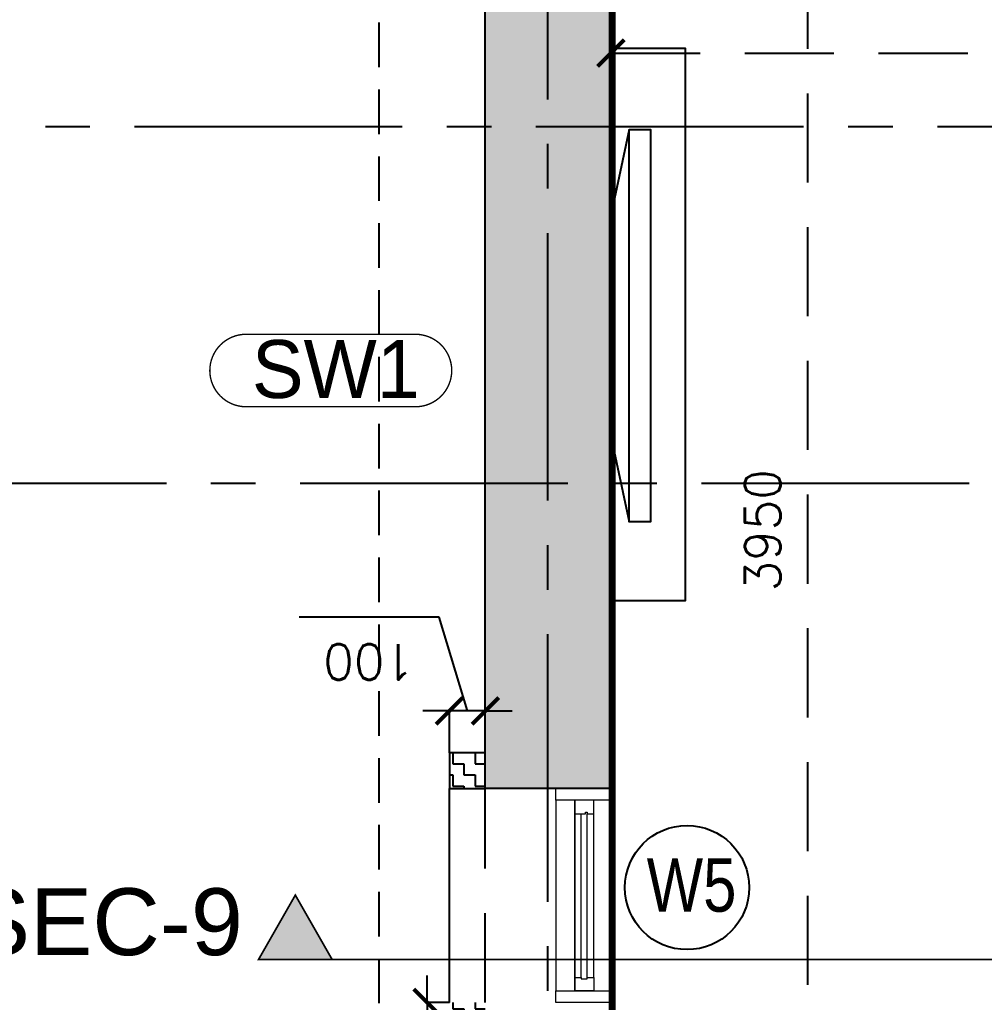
# Model space of a CAD drawing. Header units: millimetres. Extents: x 1135099 to 1230264, y -5736945 to -5695799.
# Drawn here: x 1194086 to 1196789, y -5705650 to -5702894 of the extents above; entities that cross this region are included whole.
import ezdxf
from ezdxf.enums import TextEntityAlignment as Align

# ---------------------------------------------------------------- set-up
doc = ezdxf.new("R2010")
doc.units = ezdxf.units.MM
doc.header["$LTSCALE"] = 1000
doc.header["$MEASUREMENT"] = 0
for name, pattern in [('AUDIT_D_120904163729-0', [0]), ('T8(T9 IS SIMILAR) - 1st FLOOR ELEVATION$0$AUDIT_D_120904163729-0', [0]), ('T8(T9 IS SIMILAR) - 1st FLOOR ELEVATION$0$HIDDEN', [0.375, 0.25, -0.125]), ('T8(T9 IS SIMILAR) - DIMENSION & TEXTING$0$HIDDEN', [0.375, 0.25, -0.125]), ('T8(T9 IS SIMILAR) - TYPICAL FLOOR ELEVATION$1$AUDIT_D_120904163729-0', [0]), ('T8(T9 IS SIMILAR) - TYPICAL FLOOR ELEVATION$1$HIDDEN', [0.375, 0.25, -0.125]), ('T8_PROFILE SECTIONS$0$HIDDEN', [0.375, 0.25, -0.125]), ('T8_PROFILE SECTIONS$0$PHANTOM2', [1.25, 0.625, -0.125, 0.125, -0.125, 0.125, -0.125]), ('T8_REFUGE COLUMNS$0$CENTER2', [1.125, 0.75, -0.125, 0.125, -0.125])]:
    doc.linetypes.add(name, pattern=pattern)
doc.layers.get('0').update_dxf_attribs({"linetype": 'AUDIT_D_120904163729-0'})
for name, color, linetype in [('2BHK-A - BACK$0$2BHK-A - FRONT$0$a-furniture', 8, 'Continuous'), ('T8(T9 IS SIMILAR) - 1st FLOOR ELEVATION$0$A-WALL-FEATURES', 110, 'T8(T9 IS SIMILAR) - 1st FLOOR ELEVATION$0$AUDIT_D_120904163729-0'), ('T8(T9 IS SIMILAR) - DIMENSION & TEXTING$0$A-DIMENSIONS', 2, 'T8(T9 IS SIMILAR) - DIMENSION & TEXTING$0$HIDDEN'), ('T8(T9 IS SIMILAR) - DIMENSION & TEXTING$1$a-window-no', 125, 'Continuous'), ('T8(T9 IS SIMILAR) - TYPICAL FLOOR ELEVATION$1$A-DIM', 1, 'T8(T9 IS SIMILAR) - TYPICAL FLOOR ELEVATION$1$AUDIT_D_120904163729-0'), ('T8(T9 IS SIMILAR) - TYPICAL FLOOR ELEVATION$1$A-WALL HATCH', 252, 'T8(T9 IS SIMILAR) - TYPICAL FLOOR ELEVATION$1$AUDIT_D_120904163729-0'), ('T8(T9 IS SIMILAR) - TYPICAL FLOOR ELEVATION$1$A-WALL-FEATURES', 6, 'T8(T9 IS SIMILAR) - TYPICAL FLOOR ELEVATION$1$AUDIT_D_120904163729-0'), ('T8_PROFILE SECTIONS$0$A-PROFILE SECTIONS', 81, 'T8_PROFILE SECTIONS$0$PHANTOM2'), ('T8_REFUGE COLUMNS$0$A-CENTERLINE', 193, 'T8_REFUGE COLUMNS$0$CENTER2'), ('T8_REFUGE COLUMNS$1$A-RCC COLS', 3, 'Continuous'), ('T8_TYPICAL COLUMNS$0$A-RCC COLS', 3, 'Continuous')]:
    doc.layers.add(name, color=color, linetype=linetype)
for name, color, linetype, lineweight in [('2BHK-A - BACK$1$Window', 4, 'Continuous', 20), ('T8(T9 IS SIMILAR)$0$D&W', 8, 'Continuous', 25), ('T8_REFUGE COLUMNS$0$A-COLUMN NO size reduce', 81, 'Continuous', 25)]:
    doc.layers.add(name, color=color, linetype=linetype, lineweight=lineweight)
doc.layers.add('A-RERA CARPET AREA', color=30, linetype='Continuous', plot=False)
doc.layers.add('T8_REFUGE COLUMNS$1$COL-HATCH', color=7, linetype='Continuous', lineweight=25, true_color=0xa3a3a3)
doc.styles.add('T8(T9 IS SIMILAR) - DIMENSION & TEXTING$0$Romans 1', font='romans.shx', dxfattribs={"height": 100})
doc.styles.add('T8(T9 IS SIMILAR) - DIMENSION & TEXTING$1$LODHA STANDERD', font='sanss___.ttf')
doc.styles.add('T8(T9 IS SIMILAR) - TYPICAL FLOOR ELEVATION$1$Romans 1', font='romans.shx', dxfattribs={"height": 100})
doc.styles.add('T8_PROFILE SECTIONS$0$arial', font='sanss___.ttf')
doc.styles.add('T8_REFUGE COLUMNS$0$STANDARD', font='GOTHIC.TTF')
doc.dimstyles.new('T8(T9 IS SIMILAR) - DIMENSION & TEXTING$0$ALPINE S', dxfattribs={"dimscale": 0, "dimtxt": 100, "dimasz": 75, "dimexe": 0, "dimexo": 0, "dimgap": 75, "dimtad": 1, "dimdec": 0, "dimzin": 0, "dimdsep": 46, "dimtxsty": 'T8(T9 IS SIMILAR) - DIMENSION & TEXTING$0$Romans 1', "dimblk": 'T8(T9 IS SIMILAR) - DIMENSION & TEXTING$0$_ArchTick', "dimcen": 0.09, "dimclrd": 256, "dimclre": 256, "dimclrt": 7, "dimadec": 0, "dimazin": 0, "dimtfac": 1, "dimtdec": 0, "dimtofl": 0, "dimtmove": 1, "dimatfit": 0, "dimldrblk": 'T8(T9 IS SIMILAR) - DIMENSION & TEXTING$0$_Open90', "dimfxl": 1, "dimtolj": 1, "dimtzin": 0, "dimarcsym": 0})
doc.dimstyles.new('T8(T9 IS SIMILAR) - TYPICAL FLOOR ELEVATION$1$ALPINE S', dxfattribs={"dimscale": 0, "dimtxt": 100, "dimasz": 75, "dimexe": 0, "dimexo": 0, "dimgap": 75, "dimtad": 1, "dimdec": 0, "dimzin": 0, "dimdsep": 46, "dimtxsty": 'T8(T9 IS SIMILAR) - TYPICAL FLOOR ELEVATION$1$Romans 1', "dimblk": 'T8(T9 IS SIMILAR) - TYPICAL FLOOR ELEVATION$1$_ArchTick', "dimcen": 0.09, "dimclrd": 256, "dimclre": 256, "dimclrt": 7, "dimadec": 0, "dimazin": 0, "dimtfac": 1, "dimtdec": 0, "dimtofl": 0, "dimtmove": 1, "dimatfit": 0, "dimldrblk": 'T8(T9 IS SIMILAR) - TYPICAL FLOOR ELEVATION$1$_Open90', "dimfxl": 1, "dimtolj": 1, "dimtzin": 0, "dimarcsym": 0})

# ---------------------------------------------------------------- blocks, each defined once
blk = doc.blocks.new('T8(T9 IS SIMILAR) - DIMENSION & TEXTING$1$WINDOW TAG')
at = {"layer": 'T8(T9 IS SIMILAR) - DIMENSION & TEXTING$1$a-window-no'}
blk.add_circle((0, 0), 174.1, dxfattribs=at)
at = {"layer": 'T8(T9 IS SIMILAR) - DIMENSION & TEXTING$1$a-window-no', "style": 'T8(T9 IS SIMILAR) - DIMENSION & TEXTING$1$LODHA STANDERD'}
blk.add_attdef('WINDOW', text='', height=150, dxfattribs=at).set_placement((11.3, 2.8), align=Align.MIDDLE_CENTER)
blk = doc.blocks.new('T8(T9 IS SIMILAR) - DIMENSION & TEXTING$0$_ArchTick')
at = {"color": 0, "linetype": 'ByBlock', "const_width": 0.15}
blk.add_lwpolyline([(-0.5, -0.5), (0.5, 0.5)], dxfattribs=at)
blk = doc.blocks.new('*D564')
at = {"layer": 'T8(T9 IS SIMILAR) - DIMENSION & TEXTING$0$A-DIMENSIONS', "linetype": 'T8(T9 IS SIMILAR) - DIMENSION & TEXTING$0$HIDDEN', "lineweight": -2, "transparency": 16777216}
for p, q in [((1195742.6, -5703255.7), (1195742.6, -5702987.5)), ((1199132.6, -5703255.7), (1199132.6, -5702987.5))]:
    blk.add_line(p, q, dxfattribs=at)
at = {"layer": 'T8(T9 IS SIMILAR) - DIMENSION & TEXTING$0$A-DIMENSIONS', "lineweight": -2, "transparency": 16777216}
blk.add_line((1195742.6, -5702987.5), (1199132.6, -5702987.5), dxfattribs=at)
at = {"layer": 'T8(T9 IS SIMILAR) - DIMENSION & TEXTING$0$A-DIMENSIONS', "linetype": 'ByBlock', "lineweight": -2, "transparency": 16777216, "xscale": 75, "yscale": 75, "zscale": 75, "rotation": 180}
blk.add_blockref('T8(T9 IS SIMILAR) - DIMENSION & TEXTING$0$_ArchTick', (1195742.6, -5702987.5), dxfattribs=at)
at = {"layer": 'T8(T9 IS SIMILAR) - DIMENSION & TEXTING$0$A-DIMENSIONS', "linetype": 'ByBlock', "lineweight": -2, "transparency": 16777216, "xscale": 75, "yscale": 75, "zscale": 75}
blk.add_blockref('T8(T9 IS SIMILAR) - DIMENSION & TEXTING$0$_ArchTick', (1199132.6, -5702987.5), dxfattribs=at)
at = {"layer": 'T8(T9 IS SIMILAR) - DIMENSION & TEXTING$0$A-DIMENSIONS', "color": 7, "linetype": 'ByBlock', "transparency": 16777216, "insert": (1197437.6, -5702862.5), "char_height": 100, "attachment_point": 5, "style": 'T8(T9 IS SIMILAR) - DIMENSION & TEXTING$0$Romans 1'}
blk.add_mtext('\\A1;3390', dxfattribs=at)
blk = doc.blocks.new('T8(T9 IS SIMILAR) - DIMENSION & TEXTING$0$_Open90')
at = {"color": 0, "linetype": 'ByBlock', "lineweight": -2}
for p, q in [((-0.5, 0.5), (0, 0)), ((0, 0), (-1, 0)), ((0, 0), (-0.5, -0.5))]:
    blk.add_line(p, q, dxfattribs=at)
blk = doc.blocks.new('*D565')
at = {"layer": 'T8(T9 IS SIMILAR) - DIMENSION & TEXTING$0$A-DIMENSIONS', "linetype": 'T8(T9 IS SIMILAR) - DIMENSION & TEXTING$0$HIDDEN', "lineweight": -2, "transparency": 16777216}
for p, q in [((1196320.7, -5702350.7), (1196293.4, -5702350.7)), ((1196392.3, -5706300.9), (1196293.4, -5706300.9))]:
    blk.add_line(p, q, dxfattribs=at)
at = {"layer": 'T8(T9 IS SIMILAR) - DIMENSION & TEXTING$0$A-DIMENSIONS', "lineweight": -2, "transparency": 16777216}
blk.add_line((1196293.4, -5702350.7), (1196293.4, -5706300.9), dxfattribs=at)
at = {"layer": 'T8(T9 IS SIMILAR) - DIMENSION & TEXTING$0$A-DIMENSIONS', "linetype": 'ByBlock', "lineweight": -2, "transparency": 16777216, "xscale": 75, "yscale": 75, "zscale": 75}
for p, rotation in [((1196293.4, -5702350.7), 90), ((1196293.4, -5706300.9), 270)]:
    blk.add_blockref('T8(T9 IS SIMILAR) - DIMENSION & TEXTING$0$_ArchTick', p, dxfattribs=dict(at, rotation=rotation))
at = {"layer": 'T8(T9 IS SIMILAR) - DIMENSION & TEXTING$0$A-DIMENSIONS', "color": 7, "linetype": 'ByBlock', "transparency": 16777216, "insert": (1196168.4, -5704325.8), "char_height": 100, "attachment_point": 5, "rotation": 90, "style": 'T8(T9 IS SIMILAR) - DIMENSION & TEXTING$0$Romans 1'}
blk.add_mtext('\\A1;3950', dxfattribs=at)
blk = doc.blocks.new('T8(T9 IS SIMILAR) - 1st FLOOR ELEVATION')
at = {"layer": 'T8(T9 IS SIMILAR) - 1st FLOOR ELEVATION$0$A-WALL-FEATURES', "color": 2, "linetype": 'T8(T9 IS SIMILAR) - 1st FLOOR ELEVATION$0$HIDDEN', "ltscale": 0.5}
blk.add_lwpolyline([(1199140.6, -5701589.7), (1195092.7, -5701589.7), (1195092.7, -5706800.3), (1196392.3, -5706800.3)], dxfattribs=at)
blk = doc.blocks.new('T8_REFUGE COLUMNS')
at = {"layer": 'T8_REFUGE COLUMNS$1$COL-HATCH', "linetype": 'ByBlock'}
h = blk.add_hatch(color=256, dxfattribs=at)
h.dxf.hatch_style = 1
h.paths.add_polyline_path([(1195392.1, -5701889.9), (1195742.1, -5701889.9), (1195742.1, -5705049.9), (1195392.1, -5705049.9)])
at = {"layer": 'T8_REFUGE COLUMNS$0$A-CENTERLINE'}
for p, q in [((1195567.1, -5727867.6), (1195567.1, -5698299.6)), ((1214284.1, -5703194.9), (1182156.9, -5703194.9)), ((1218123.2, -5704194.9), (1182156.9, -5704194.9))]:
    blk.add_line(p, q, dxfattribs=at)
at = {"layer": 'T8_REFUGE COLUMNS$0$A-COLUMN NO size reduce', "linetype": 'ByBlock', "const_width": 3.9}
blk.add_lwpolyline([(1194721.6, -5703979.6, -1), (1194721.6, -5703776.4), (1195196.4, -5703776.4, -1), (1195196.4, -5703979.6)], format="xyb", close=True, dxfattribs=at)
at = {"layer": 'T8_REFUGE COLUMNS$1$A-RCC COLS', "linetype": 'ByBlock'}
blk.add_lwpolyline([(1195392.1, -5701889.9), (1195742.1, -5701889.9), (1195742.1, -5705049.9), (1195392.1, -5705049.9)], close=True, dxfattribs=at)
at = {"layer": 'T8_REFUGE COLUMNS$0$A-COLUMN NO size reduce', "linetype": 'ByBlock', "insert": (1194737.9, -5703792.6), "char_height": 162.5, "attachment_point": 1, "style": 'T8_REFUGE COLUMNS$0$STANDARD'}
blk.add_mtext_dynamic_manual_height_columns('SW1', width=444.685, gutter_width=500, heights=[0], dxfattribs=at)
blk = doc.blocks.new('T8_TYPICAL COLUMNS')
at = {"layer": 'T8_TYPICAL COLUMNS$0$A-RCC COLS', "linetype": 'ByBlock'}
blk.add_blockref('T8_REFUGE COLUMNS', (0, 0), dxfattribs=at)
blk = doc.blocks.new('2BHK-A - BACK$0$2BHK-A - FRONT$0$A$C7BF77BFD')
at = {"layer": '2BHK-A - BACK$0$2BHK-A - FRONT$0$a-furniture'}
for p, q in [((-300, 1078.1), (-246.9, 1328.1)), ((-300, 1078.1), (-300, 478.1)), ((-246.9, 228.1), (-300, 478.1))]:
    blk.add_line(p, q, dxfattribs=at)
for points in [[(-300, 1550), (-300, 0), (-90, 0), (-90, 1550)], [(-246.9, 228.1), (-186.9, 228.1), (-186.9, 1328.1), (-246.9, 1328.1)]]:
    blk.add_lwpolyline(points, close=True, dxfattribs=at)
blk = doc.blocks.new('2BHK-A - BACK')
at = {"layer": '2BHK-A - BACK$1$Window', "color": 1, "lineweight": 13}
for p, q in [((1195589.3, -5705083.3), (1195589.3, -5705617.3, 0)), ((1195642.6, -5705150.5), (1195642.6, -5705083.3)), ((1195696, -5705579.8, 0), (1195696, -5705083.3)), ((1195742.6, -5705617.3, 0), (1195742.6, -5705083.3)), ((1195642.6, -5705579.8, 0), (1195642.6, -5705120.8)), ((1195642.6, -5705120.8), (1195642.6, -5705617.3, 0))]:
    blk.add_line(p, q, dxfattribs=at)
at = {"layer": '2BHK-A - BACK$1$Window', "color": 5, "lineweight": 13}
for p, q in [((1195661.2, -5705579.8, 0), (1195661.2, -5705120.8)), ((1195677.4, -5705579.8, 0), (1195677.4, -5705120.8))]:
    blk.add_line(p, q, dxfattribs=at)
at = {"layer": '2BHK-A - BACK$1$Window', "color": 4, "lineweight": 13, "elevation": 0}
for points in [[(1195589.3, -5705083.3), (1195589.3, -5705050.3), (1195742.6, -5705050.3), (1195742.6, -5705083.3)], [(1195677.4, -5705120.8), (1195696, -5705120.8), (1195696, -5705083.3), (1195642.6, -5705083.3), (1195642.6, -5705120.8), (1195672.9, -5705120.8), (1195672.9, -5705116.3), (1195677.4, -5705116.3)], [(1195677.4, -5705579.8), (1195696, -5705579.8), (1195696, -5705617.3), (1195642.6, -5705617.3), (1195642.6, -5705579.8), (1195661.2, -5705579.8), (1195661.2, -5705584.3), (1195677.4, -5705584.3)], [(1195589.3, -5705650.3), (1195589.3, -5705617.3), (1195742.6, -5705617.3), (1195742.6, -5705650.3)]]:
    blk.add_lwpolyline(points, close=True, dxfattribs=at)
at = {"layer": '2BHK-A - BACK$0$2BHK-A - FRONT$0$a-furniture', "extrusion": (0.000159294, 0.000512155, -1), "zscale": -1.000000000000012, "rotation": 180}
blk.add_blockref('2BHK-A - BACK$0$2BHK-A - FRONT$0$A$C7BF77BFD', (-1196042.4, -5702973.6, -2730.3), dxfattribs=at)
blk = doc.blocks.new('T8(T9 IS SIMILAR) - TYPICAL FLOOR ELEVATION$1$_ArchTick')
at = {"color": 0, "linetype": 'ByBlock', "const_width": 0.15}
blk.add_lwpolyline([(-0.5, -0.5), (0.5, 0.5)], dxfattribs=at)
blk = doc.blocks.new('*D806')
at = {"layer": 'T8(T9 IS SIMILAR) - TYPICAL FLOOR ELEVATION$1$A-DIM', "lineweight": -2, "transparency": 16777216}
for p, q in [((1195263.1, -5704570), (1194870.2, -5704570)), ((1195341.8, -5704832.5), (1195263.1, -5704570)), ((1195291.6, -5704832.5), (1195216.6, -5704832.5)), ((1195392.1, -5704832.5), (1195291.6, -5704832.5)), ((1195392.1, -5704832.5), (1195467.1, -5704832.5))]:
    blk.add_line(p, q, dxfattribs=at)
at = {"layer": 'T8(T9 IS SIMILAR) - TYPICAL FLOOR ELEVATION$1$A-DIM', "linetype": 'T8(T9 IS SIMILAR) - TYPICAL FLOOR ELEVATION$1$HIDDEN', "lineweight": -2, "transparency": 16777216}
for p, q in [((1195291.6, -5704949.9), (1195291.6, -5704832.5)), ((1195392.1, -5704949.9), (1195392.1, -5704832.5))]:
    blk.add_line(p, q, dxfattribs=at)
at = {"layer": 'T8(T9 IS SIMILAR) - TYPICAL FLOOR ELEVATION$1$A-DIM', "linetype": 'ByBlock', "lineweight": -2, "transparency": 16777216, "xscale": 75, "yscale": 75, "zscale": 75}
blk.add_blockref('T8(T9 IS SIMILAR) - TYPICAL FLOOR ELEVATION$1$_ArchTick', (1195291.6, -5704832.5), dxfattribs=at)
at = {"layer": 'T8(T9 IS SIMILAR) - TYPICAL FLOOR ELEVATION$1$A-DIM', "linetype": 'ByBlock', "lineweight": -2, "transparency": 16777216, "xscale": 75, "yscale": 75, "zscale": 75, "rotation": 180}
blk.add_blockref('T8(T9 IS SIMILAR) - TYPICAL FLOOR ELEVATION$1$_ArchTick', (1195392.1, -5704832.5), dxfattribs=at)
at = {"layer": 'T8(T9 IS SIMILAR) - TYPICAL FLOOR ELEVATION$1$A-DIM', "color": 7, "linetype": 'ByBlock', "transparency": 16777216, "insert": (1195066.7, -5704695), "char_height": 100, "attachment_point": 5, "rotation": 180, "style": 'T8(T9 IS SIMILAR) - TYPICAL FLOOR ELEVATION$1$Romans 1'}
blk.add_mtext('\\A1;100', dxfattribs=at)
blk = doc.blocks.new('T8(T9 IS SIMILAR) - TYPICAL FLOOR ELEVATION$1$_Open90')
at = {"color": 0, "linetype": 'ByBlock', "lineweight": -2}
for p, q in [((-0.5, 0.5), (0, 0)), ((0, 0), (-1, 0)), ((0, 0), (-0.5, -0.5))]:
    blk.add_line(p, q, dxfattribs=at)
blk = doc.blocks.new('*D807')
at = {"layer": 'T8(T9 IS SIMILAR) - TYPICAL FLOOR ELEVATION$1$A-DIM', "lineweight": -2, "transparency": 16777216}
for p, q in [((1195228.9, -5705649.9), (1195228.9, -5705574.9)), ((1195228.9, -5705649.9), (1195228.9, -5705749.9)), ((1195228.9, -5705699.9), (1194941.4, -5705797)), ((1195228.9, -5705749.9), (1195228.9, -5705824.9)), ((1194941.4, -5705797), (1194941.4, -5706189.8))]:
    blk.add_line(p, q, dxfattribs=at)
at = {"layer": 'T8(T9 IS SIMILAR) - TYPICAL FLOOR ELEVATION$1$A-DIM', "linetype": 'T8(T9 IS SIMILAR) - TYPICAL FLOOR ELEVATION$1$HIDDEN', "lineweight": -2, "transparency": 16777216}
for p, q in [((1195291.6, -5705649.9), (1195228.9, -5705649.9)), ((1195291.6, -5705749.9), (1195228.9, -5705749.9))]:
    blk.add_line(p, q, dxfattribs=at)
at = {"layer": 'T8(T9 IS SIMILAR) - TYPICAL FLOOR ELEVATION$1$A-DIM', "linetype": 'ByBlock', "lineweight": -2, "transparency": 16777216, "xscale": 75, "yscale": 75, "zscale": 75}
for p, rotation in [((1195228.9, -5705649.9), 270), ((1195228.9, -5705749.9), 90)]:
    blk.add_blockref('T8(T9 IS SIMILAR) - TYPICAL FLOOR ELEVATION$1$_ArchTick', p, dxfattribs=dict(at, rotation=rotation))
at = {"layer": 'T8(T9 IS SIMILAR) - TYPICAL FLOOR ELEVATION$1$A-DIM', "color": 7, "linetype": 'ByBlock', "transparency": 16777216, "insert": (1194816.4, -5705993.4), "char_height": 100, "attachment_point": 5, "rotation": 90, "style": 'T8(T9 IS SIMILAR) - TYPICAL FLOOR ELEVATION$1$Romans 1'}
blk.add_mtext('\\A1;100', dxfattribs=at)
blk = doc.blocks.new('T8_PROFILE SECTIONS$0$MH')
at = {"layer": 'T8_PROFILE SECTIONS$0$A-PROFILE SECTIONS', "linetype": 'T8_PROFILE SECTIONS$0$HIDDEN', "ltscale": 2}
h = blk.add_hatch(color=256, dxfattribs=at)
h.dxf.hatch_style = 1
h.paths.add_polyline_path([(1140339.1, -5697424.8), (1140519.9, -5697528.1), (1140339.1, -5697631.3)])
at = {"layer": 'T8_PROFILE SECTIONS$0$A-PROFILE SECTIONS', "linetype": 'T8_PROFILE SECTIONS$0$HIDDEN', "ltscale": 2, "const_width": 5}
blk.add_lwpolyline([(1140339.1, -5697424.8), (1140339.1, -5697424.8), (1140519.9, -5697528.1), (1140339.1, -5697631.3)], close=True, dxfattribs=at)
blk.add_lwpolyline([(1140339.1, -5697424.8), (1140339.1, -5700565.7)], dxfattribs=at)
blk = doc.blocks.new('PROFILE SECTION LINE T9')
at = {"layer": 'T8_PROFILE SECTIONS$0$A-PROFILE SECTIONS', "linetype": 'ByBlock', "rotation": 90}
blk.add_blockref('T8_PROFILE SECTIONS$0$MH', (-5688386.6, -1134253.3, 0), dxfattribs=at)
at = {"layer": 'T8_PROFILE SECTIONS$0$A-PROFILE SECTIONS', "linetype": 'ByBlock', "insert": (8994.6, 6095.6, 0), "char_height": 187.5, "attachment_point": 9, "style": 'T8_PROFILE SECTIONS$0$arial'}
blk.add_mtext_dynamic_manual_height_columns('SEC-9', width=301.334, gutter_width=500, heights=[0], dxfattribs=at)
blk = doc.blocks.new('T8(T9 IS SIMILAR) - DIMENSION & TEXTING')
at = {"layer": 'T8(T9 IS SIMILAR) - DIMENSION & TEXTING$1$a-window-no'}
ref = blk.add_blockref('T8(T9 IS SIMILAR) - DIMENSION & TEXTING$1$WINDOW TAG', (1195956.1, -5705327.7), dxfattribs=at)
ref.add_attrib('WINDOW', 'W5', dxfattribs={"height": 150, "style": 'T8(T9 IS SIMILAR) - DIMENSION & TEXTING$1$LODHA STANDERD', "width": 0.8}).set_placement((1195968.7, -5705320.4), align=Align.MIDDLE_CENTER)
at = {"layer": 'T8(T9 IS SIMILAR) - DIMENSION & TEXTING$0$A-DIMENSIONS', "linetype": 'ByBlock'}
dim = blk.add_linear_dim(base=(1196293.4, -5706300.9), p1=(1196320.7, -5702350.7), p2=(1196392.3, -5706300.9, -0.7), angle=270, dimstyle='T8(T9 IS SIMILAR) - DIMENSION & TEXTING$0$ALPINE S', override={"dimscale": 1, "dimfxl": 5, "dimarcsym": 1}, dxfattribs=at)
dim.commit()
dim.dimension.update_dxf_attribs({"geometry": '*D565', "text_midpoint": (1196168.4, -5704325.8)})
dim = blk.add_linear_dim(base=(1199132.6, -5702987.5), p1=(1195742.6, -5703255.7), p2=(1199132.6, -5703255.7, -2.3), dimstyle='T8(T9 IS SIMILAR) - DIMENSION & TEXTING$0$ALPINE S', override={"dimscale": 1, "dimfxl": 5, "dimarcsym": 1}, dxfattribs=at)
dim.commit()
dim.dimension.update_dxf_attribs({"geometry": '*D564', "text_midpoint": (1197437.6, -5702862.5)})
blk = doc.blocks.new('T8(T9 IS SIMILAR) - TYPICAL FLOOR ELEVATION')
at = {"layer": 'T8(T9 IS SIMILAR) - TYPICAL FLOOR ELEVATION$1$A-WALL HATCH', "linetype": 'ByBlock'}
h = blk.add_hatch(dxfattribs=at)
h.set_pattern_fill('ZIGZAG', color=256, scale=250)
h.set_pattern_definition([(270, (1214830.922, -5711980.577), (31.25, -31.25), [31.25, -31.25]), (0, (1214830.922, -5712011.827), (31.25, 31.25), [31.25, -31.25])])
h.paths.add_polyline_path([(1195291.6, -5704949.9), (1195291.6, -5705049.9), (1195392.1, -5705049.9), (1195392.1, -5704949.9)])
h.paths.add_polyline_path([(1195291.6, -5705649.9), (1195291.6, -5705749.9), (1195392.1, -5705749.9), (1195392.1, -5705649.9)])
at = {"layer": 'T8(T9 IS SIMILAR) - TYPICAL FLOOR ELEVATION$1$A-WALL-FEATURES', "color": 8}
blk.add_line((1195291.6, -5705649.9), (1195291.6, -5705049.9), dxfattribs=at)
at = {"layer": 'T8(T9 IS SIMILAR) - TYPICAL FLOOR ELEVATION$1$A-WALL-FEATURES', "color": 8, "linetype": 'T8(T9 IS SIMILAR) - TYPICAL FLOOR ELEVATION$1$HIDDEN'}
blk.add_line((1195392.1, -5705649.9), (1195392.1, -5705049.9), dxfattribs=at)
at = {"layer": 'T8(T9 IS SIMILAR) - TYPICAL FLOOR ELEVATION$1$A-WALL-FEATURES', "linetype": 'ByBlock'}
blk.add_lwpolyline([(1195291.6, -5704949.9), (1195291.6, -5705049.9), (1195392.1, -5705049.9), (1195392.1, -5704949.9)], close=True, dxfattribs=at)
at = {"layer": 'T8(T9 IS SIMILAR) - TYPICAL FLOOR ELEVATION$1$A-DIM', "linetype": 'ByBlock'}
dim = blk.add_linear_dim(base=(1195291.6214, -5704832.5283), p1=(1195392.0691, -5704949.8597), p2=(1195291.6214, -5704949.8597), angle=180, dimstyle='T8(T9 IS SIMILAR) - TYPICAL FLOOR ELEVATION$1$ALPINE S', override={"dimscale": 1, "dimfxl": 5, "dimarcsym": 1}, dxfattribs=at)
dim.commit()
dim.dimension.update_dxf_attribs({"geometry": '*D806', "text_midpoint": (1195188.0952, -5704695.0283)})
dim = blk.add_linear_dim(base=(1195228.9, -5705749.9), p1=(1195291.6, -5705649.9), p2=(1195291.6, -5705749.9), angle=90, dimstyle='T8(T9 IS SIMILAR) - TYPICAL FLOOR ELEVATION$1$ALPINE S', override={"dimscale": 1, "dimfxl": 5, "dimarcsym": 1}, dxfattribs=at)
dim.commit()
dim.dimension.update_dxf_attribs({"geometry": '*D807', "text_midpoint": (1194941.4, -5705872), "dimtype": 128})
blk = doc.blocks.new('T8(T9 IS SIMILAR)')
at = {"layer": 'T8(T9 IS SIMILAR)$0$D&W', "linetype": 'ByBlock'}
blk.add_blockref('2BHK-A - BACK', (0, 0), dxfattribs=at)
blk.add_blockref('T8(T9 IS SIMILAR) - TYPICAL FLOOR ELEVATION', (0, 0), dxfattribs=at)
blk.add_blockref('T8_TYPICAL COLUMNS', (0, 0), dxfattribs=at)

msp = doc.modelspace()

# ---------------------------------------------------------------- linework, layer by layer
at = {"layer": 'A-RERA CARPET AREA', "const_width": 20, "elevation": 0.3}
msp.add_lwpolyline([(1206196.8, -5710750.6), (1205096.7, -5710750.6), (1205096.7, -5710550.6), (1201732, -5710550.5), (1201732, -5708100.3), (1200922.1, -5708100.3), (1200922.1, -5707850.6), (1200446.6, -5707850.6), (1200446.6, -5706301.1), (1199096.8, -5706301.1), (1199096.8, -5707851.4), (1196646.6, -5707851.5), (1196646.6, -5706301), (1195746.3, -5706300.9), (1195746.3, -5702350.9), (1199382.6, -5702350.9), (1199382.6, -5701252), (1202496.7, -5701252), (1202496.7, -5702326), (1203271.5, -5702326), (1203271.6, -5702166), (1205896.7, -5702166), (1205896.7, -5702166), (1206196.8, -5702166)], close=True, dxfattribs=at)

# ---------------------------------------------------------------- block references
at = {"linetype": 'ByBlock'}
msp.add_blockref('T8(T9 IS SIMILAR) - 1st FLOOR ELEVATION', (0, 0), dxfattribs=at)

# ---------------------------------------------------------------- next in the draw order: block references
msp.add_blockref('T8(T9 IS SIMILAR)', (-1.4, 0.2, -0.6), dxfattribs=at)

# ---------------------------------------------------------------- next in the draw order: block references
at = {"layer": 'T8_PROFILE SECTIONS$0$A-PROFILE SECTIONS', "linetype": 'ByBlock'}
msp.add_blockref('PROFILE SECTION LINE T9', (1185716.8, -5711615.6, -0.7), dxfattribs=at)

# ---------------------------------------------------------------- next in the draw order: block references
at = {"linetype": 'ByBlock'}
msp.add_blockref('T8(T9 IS SIMILAR) - DIMENSION & TEXTING', (0, 0), dxfattribs=at)

doc.saveas('drawing.dxf')
